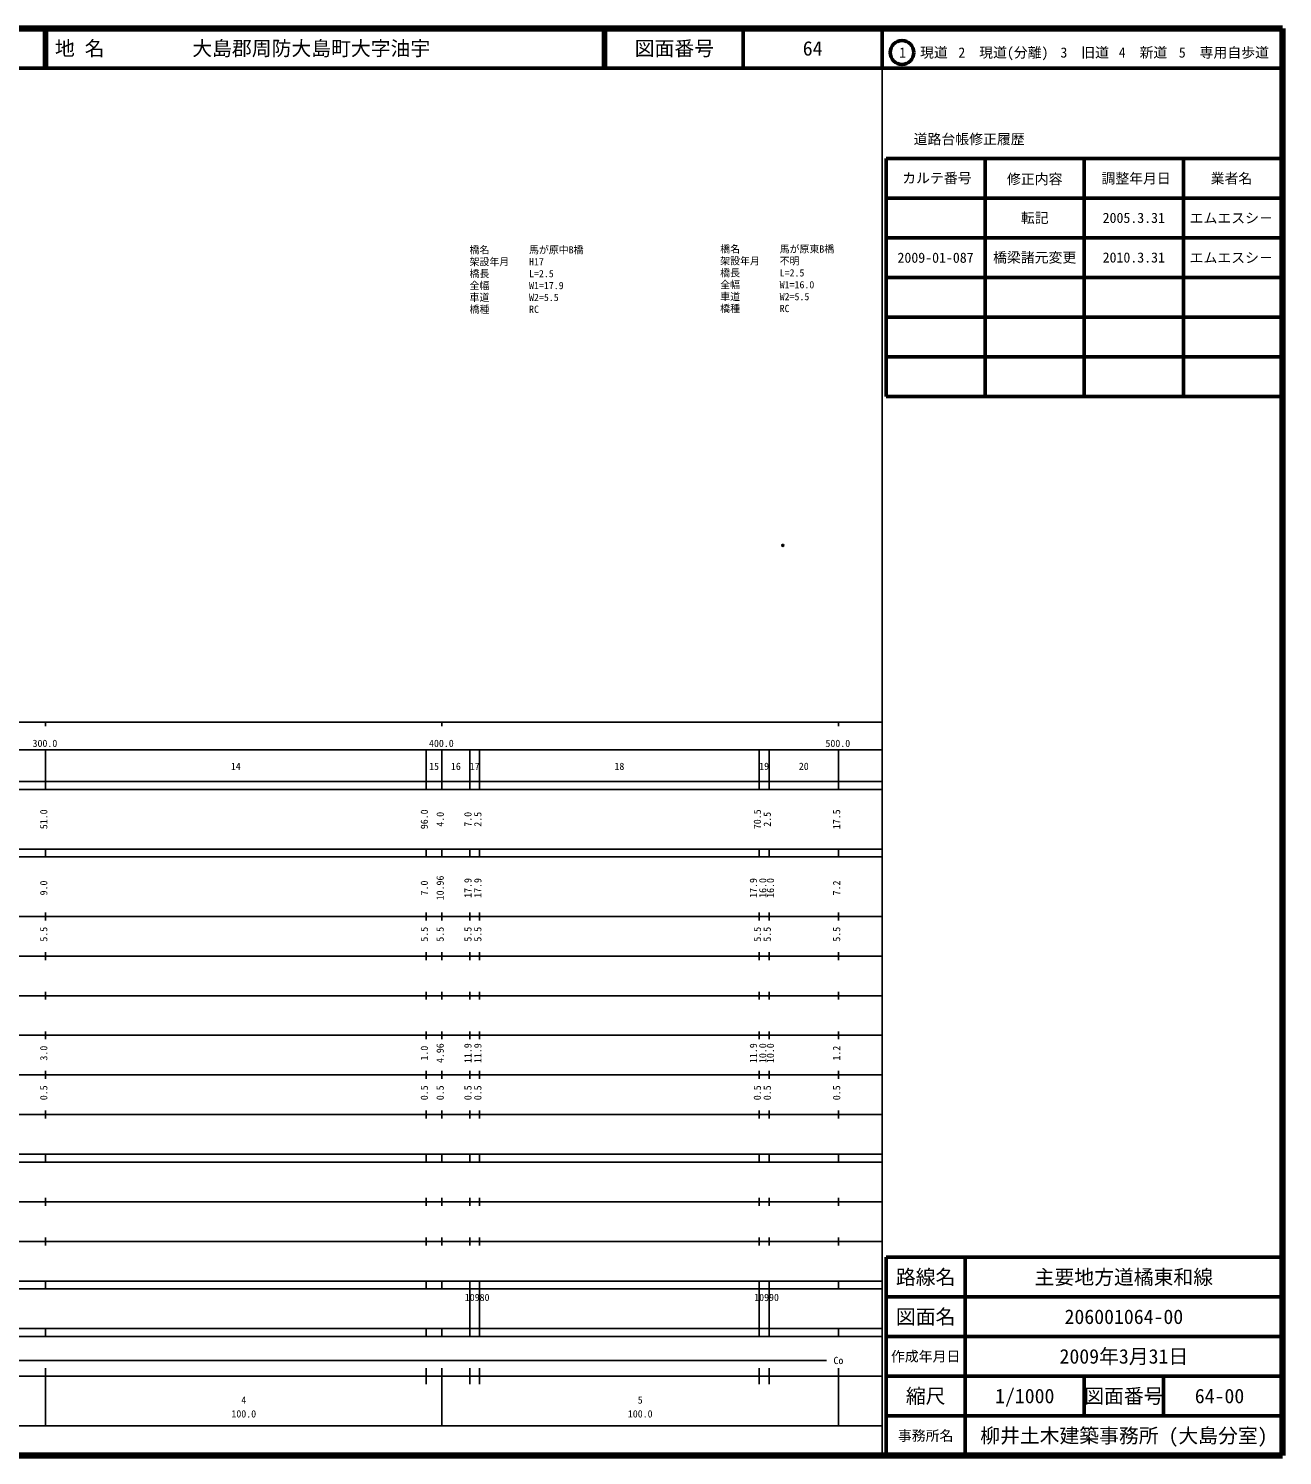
# Model space of a CAD drawing. Units: millimetres on the paper, with parts at other scales. Extents: x 40 to 680, y 20 to 380.
# Drawn here: x 363.7 to 680, y 20 to 380 of the extents above; entities that cross this region are included whole.
import ezdxf
from ezdxf.enums import TextEntityAlignment as Align

# ---------------------------------------------------------------- set-up
doc = ezdxf.new("R2010")
doc.units = ezdxf.units.MM
doc.header["$PDMODE"] = 32
doc.header["$PDSIZE"] = 0.5
for name, color, linetype in [('M-OTRS', 6, 'Continuous'), ('M-STR-HTXT', 7, 'Continuous'), ('M-TTL-TXT', 7, 'Continuous')]:
    doc.layers.add(name, color=color, linetype=linetype)
for name, color, linetype, lineweight in [('M-TTL', 2, 'Continuous', 140), ('M-TTL-BAND', 7, 'Continuous', 25), ('M-TTL-FRAM', 2, 'Continuous', 50), ('M-TTL-LINE', 7, 'Continuous', 50)]:
    doc.layers.add(name, color=color, linetype=linetype, lineweight=lineweight)
doc.styles.add('ＭＳ ゴシック', font='')
doc.styles.get('ＭＳ ゴシック').set_extended_font_data('MS Gothic')

msp = doc.modelspace()

# ---------------------------------------------------------------- linework, layer by layer
at = {"layer": 'M-OTRS'}
msp.add_point((553.955, 249.614), dxfattribs=at)
at = {"layer": 'M-TTL'}
for p, q in [((680, 380), (40, 380)), ((680, 20), (680, 380)), ((40, 20), (680, 20))]:
    msp.add_line(p, q, dxfattribs=at)
at = {"layer": 'M-TTL-BAND'}
for p, q in [((579, 20), (579, 370)), ((40, 205), (579, 205)), ((368, 205), (368, 204)), ((468, 205), (468, 204)), ((568, 205), (568, 204)), ((68, 198), (579, 198)), ((368, 188), (368, 198)), ((464, 188), (464, 198)), ((468, 188), (468, 198)), ((475, 188), (475, 198)), ((477.5, 188), (477.5, 198)), ((548, 188), (548, 198)), ((550.5, 188), (550.5, 198)), ((568, 188), (568, 198)), ((40, 190), (579, 190)), ((40, 188), (579, 188)), ((40, 173), (579, 173)), ((368, 171), (368, 173)), ((464, 171), (464, 173)), ((468, 171), (468, 173)), ((475, 171), (475, 173)), ((477.5, 171), (477.5, 173)), ((548, 171), (548, 173)), ((550.5, 171), (550.5, 173)), ((568, 171), (568, 173)), ((40, 171), (579, 171)), ((40, 156), (579, 156)), ((368, 155), (368, 157)), ((464, 155), (464, 157)), ((468, 155), (468, 157)), ((475, 155), (475, 157)), ((477.5, 155), (477.5, 157)), ((548, 155), (548, 157)), ((550.5, 155), (550.5, 157)), ((568, 155), (568, 157)), ((46, 146), (579, 146)), ((368, 145), (368, 147)), ((464, 145), (464, 147)), ((468, 145), (468, 147)), ((475, 145), (475, 147)), ((477.5, 145), (477.5, 147)), ((548, 145), (548, 147)), ((550.5, 145), (550.5, 147)), ((568, 145), (568, 147)), ((368, 135), (368, 137)), ((464, 135), (464, 137)), ((468, 135), (468, 137)), ((475, 135), (475, 137)), ((477.5, 135), (477.5, 137)), ((548, 135), (548, 137)), ((550.5, 135), (550.5, 137)), ((568, 135), (568, 137)), ((52, 136), (579, 136)), ((46, 126), (579, 126)), ((368, 125), (368, 127)), ((464, 125), (464, 127)), ((468, 125), (468, 127)), ((475, 125), (475, 127)), ((477.5, 125), (477.5, 127)), ((548, 125), (548, 127)), ((550.5, 125), (550.5, 127)), ((568, 125), (568, 127)), ((52, 116), (579, 116)), ((368, 115), (368, 117)), ((464, 115), (464, 117)), ((468, 115), (468, 117)), ((475, 115), (475, 117)), ((477.5, 115), (477.5, 117)), ((548, 115), (548, 117)), ((550.5, 115), (550.5, 117)), ((568, 115), (568, 117)), ((46, 106), (579, 106)), ((368, 105), (368, 107)), ((464, 105), (464, 107)), ((468, 105), (468, 107)), ((475, 105), (475, 107)), ((477.5, 105), (477.5, 107)), ((548, 105), (548, 107)), ((550.5, 105), (550.5, 107)), ((568, 105), (568, 107)), ((40, 96), (579, 96)), ((40, 94), (579, 94)), ((368, 94), (368, 96)), ((464, 94), (464, 96)), ((468, 94), (468, 96)), ((475, 94), (475, 96)), ((477.5, 94), (477.5, 96)), ((548, 94), (548, 96)), ((550.5, 94), (550.5, 96)), ((568, 94), (568, 96)), ((49, 84), (579, 84)), ((368, 83), (368, 85)), ((464, 83), (464, 85)), ((468, 83), (468, 85)), ((475, 83), (475, 85)), ((477.5, 83), (477.5, 85)), ((548, 83), (548, 85)), ((550.5, 83), (550.5, 85)), ((568, 83), (568, 85)), ((40, 74), (579, 74)), ((368, 73), (368, 75)), ((464, 73), (464, 75)), ((468, 73), (468, 75)), ((475, 73), (475, 75)), ((477.5, 73), (477.5, 75)), ((548, 73), (548, 75)), ((550.5, 73), (550.5, 75)), ((568, 73), (568, 75)), ((40, 64), (579, 64)), ((40, 62), (579, 62)), ((368, 62), (368, 64)), ((464, 62), (464, 64)), ((468, 62), (468, 64)), ((475, 62), (475, 64)), ((475, 52), (475, 62)), ((477.5, 62), (477.5, 64)), ((477.5, 52), (477.5, 62)), ((548, 62), (548, 64)), ((548, 52), (548, 62)), ((550.5, 62), (550.5, 64)), ((550.5, 52), (550.5, 62)), ((568, 62), (568, 64)), ((40, 52), (579, 52)), ((368, 50), (368, 52)), ((464, 50), (464, 52)), ((468, 50), (468, 52)), ((475, 50), (475, 52)), ((477.5, 50), (477.5, 52)), ((548, 50), (548, 52)), ((550.5, 50), (550.5, 52)), ((568, 50), (568, 52)), ((40, 50), (579, 50)), ((71, 44), (565, 44)), ((40, 40), (579, 40)), ((368, 27.5), (368, 42)), ((464, 38), (464, 42)), ((468, 27.5), (468, 42)), ((475, 38), (475, 42)), ((477.5, 38), (477.5, 42)), ((548, 38), (548, 42)), ((550.5, 38), (550.5, 42)), ((568, 27.5), (568, 42)), ((68, 27.5), (579, 27.5))]:
    msp.add_line(p, q, dxfattribs=at)
at = {"layer": 'M-TTL-FRAM'}
for p, q in [((580, 347.197), (580, 287.197)), ((580, 347.197), (680, 347.197)), ((580, 287.197), (680, 287.197)), ((680, 70), (580, 70)), ((580, 70), (580, 20))]:
    msp.add_line(p, q, dxfattribs=at)
at = {"layer": 'M-TTL-LINE'}
for p, q in [((367.75, 380), (367.75, 370)), ((368.25, 380), (368.25, 370)), ((508.747, 380), (508.747, 370)), ((509.247, 380), (509.247, 370)), ((543.997, 380), (543.997, 370)), ((579, 380), (579, 370)), ((40, 370), (680, 370)), ((605, 347.197), (605, 287.197)), ((630, 347.197), (630, 287.197)), ((655, 347.197), (655, 287.197)), ((580, 337.197), (680, 337.197)), ((580, 327.197), (680, 327.197)), ((580, 317.197), (680, 317.197)), ((580, 307.197), (680, 307.197)), ((580, 297.197), (680, 297.197)), ((600, 70), (600, 20)), ((680, 60), (580, 60)), ((680, 50), (580, 50)), ((680, 40), (580, 40)), ((630, 40), (630, 30)), ((650, 40), (650, 30)), ((680, 30), (580, 30))]:
    msp.add_line(p, q, dxfattribs=at)
msp.add_circle((584.031, 373.958), 3, dxfattribs=at)

# ---------------------------------------------------------------- texts
at = {"layer": 'M-STR-HTXT', "style": 'ＭＳ ゴシック'}
for s, p in [('橋名\u3000\u3000\u3000\u3000馬が原中B橋', (474.958, 322.703)), ('橋名\u3000\u3000\u3000\u3000馬が原東B橋', (538.178, 322.903)), ('架設年月\u3000\u3000H17', (474.958, 319.703)), ('架設年月\u3000\u3000不明', (538.178, 319.903)), ('橋長\u3000\u3000\u3000\u3000L=2.5', (474.958, 316.703)), ('橋長\u3000\u3000\u3000\u3000L=2.5', (538.178, 316.903)), ('全幅\u3000\u3000\u3000\u3000W1=17.9', (474.958, 313.703)), ('車道\u3000\u3000\u3000\u3000W2=5.5', (474.958, 310.703)), ('全幅\u3000\u3000\u3000\u3000W1=16.0', (538.178, 313.903)), ('車道\u3000\u3000\u3000\u3000W2=5.5', (538.178, 310.903)), ('橋種\u3000\u3000\u3000\u3000RC', (474.958, 307.703)), ('橋種\u3000\u3000\u3000\u3000RC', (538.178, 307.903))]:
    msp.add_text(s, height=1.833, dxfattribs=at).set_placement(p, align=Align.BOTTOM_LEFT)
at = {"layer": 'M-TTL-BAND', "style": 'ＭＳ ゴシック'}
for s, p in [('300.0', (367.844, 198.195)), ('400.0', (467.844, 198.195)), ('500.0', (567.844, 198.195)), ('14', (416, 192.405)), ('15', (466, 192.405)), ('16', (471.5, 192.405)), ('17', (476.25, 192.405)), ('18', (512.75, 192.405)), ('19', (549.25, 192.405)), ('20', (559.25, 192.405)), ('Co', (568, 42.5)), ('4', (418, 32.523)), ('5', (518, 32.523)), ('100.0', (418, 29.033)), ('100.0', (518, 29.033))]:
    msp.add_text(s, height=1.833, dxfattribs=at).set_placement(p, align=Align.BOTTOM_CENTER)
for s, p in [('51.0', (369, 180.5)), ('96.0', (465, 180.5)), ('4.0', (469, 180.5)), ('7.0', (476, 180.5)), ('2.5', (478.5, 180.5)), ('70.5', (549, 180.5)), ('2.5', (551.5, 180.5)), ('17.5', (569, 180.5)), ('10.96', (469, 163.174)), ('9.0', (369, 163.174)), ('7.0', (465, 163.174)), ('17.9', (476, 163.174)), ('17.9', (478.5, 163.174)), ('17.9', (548, 163.174)), ('16.0', (550.37, 163.174)), ('16.0', (552.3, 163.174)), ('7.2', (569, 163.174)), ('5.5', (369, 151.5)), ('5.5', (465, 151.5)), ('5.5', (469, 151.5)), ('5.5', (476, 151.5)), ('5.5', (478.5, 151.5)), ('5.5', (549, 151.5)), ('5.5', (551.5, 151.5)), ('5.5', (569, 151.5)), ('3.0', (369, 121.5)), ('1.0', (465, 121.5)), ('4.96', (469, 121.5)), ('11.9', (476, 121.5)), ('11.9', (478.5, 121.5)), ('11.9', (548, 121.5)), ('10.0', (550.37, 121.5)), ('10.0', (552.3, 121.5)), ('1.2', (569, 121.5)), ('0.5', (369, 111.5)), ('0.5', (465, 111.5)), ('0.5', (469, 111.5)), ('0.5', (476, 111.5)), ('0.5', (478.5, 111.5)), ('0.5', (549, 111.5)), ('0.5', (551.5, 111.5)), ('0.5', (569, 111.5))]:
    msp.add_text(s, height=1.833, rotation=90, dxfattribs=at).set_placement(p, align=Align.BOTTOM_CENTER)
for s, p in [('10980', (473.75, 58.405)), ('10990', (546.75, 58.405))]:
    msp.add_text(s, height=1.833, dxfattribs=at).set_placement(p, align=Align.BOTTOM_LEFT)
at = {"layer": 'M-TTL-TXT', "style": 'ＭＳ ゴシック'}
for s, p in [('地 名', (370.38, 375)), ('大島郡周防大島町大字油宇', (405.024, 375))]:
    msp.add_text(s, height=3.666, dxfattribs=at).set_placement(p, align=Align.MIDDLE_LEFT)
for s, height, p in [('図面番号', 3.666, (526.622, 375)), ('64', 3.666, (561.497, 375)), ('1\u3000現道', 2.566, (589.448, 373.958)), ('2\u3000現道(分離)', 2.566, (609.619, 373.958)), ('3\u3000旧道', 2.566, (630.121, 373.958)), ('4\u3000新道', 2.566, (644.824, 373.958)), ('5\u3000専用自歩道', 2.566, (665.228, 373.958)), ('道路台帳修正履歴', 2.566, (600.968, 352.113)), ('カルテ番号', 2.566, (592.839, 342.277)), ('修正内容', 2.566, (617.509, 342.023)), ('調整年月日', 2.566, (643.089, 342.197)), ('業者名', 2.566, (667.134, 342.197)), ('転記', 2.566, (617.5, 332.245)), ('2005.3.31', 2.566, (642.5, 332.245)), ('エムエスシ－', 2.566, (667.077, 332.189)), ('2009-01-087', 2.566, (592.5, 322.189)), ('橋梁諸元変更', 2.566, (617.5, 322.245)), ('2010.3.31', 2.566, (642.5, 322.245)), ('エムエスシ－', 2.566, (667.077, 322.189)), ('路線名', 3.666, (590, 65)), ('路線名', 3.666, (590, 65)), ('主要地方道橘東和線', 3.666, (640, 65)), ('図面名', 3.666, (590, 55)), ('図面名', 3.666, (590, 55)), ('206001064-00', 3.666, (640, 55)), ('2009年3月31日', 3.666, (640, 45)), ('作成年月日', 2.566, (590, 45)), ('作成年月日', 2.566, (590, 45)), ('縮尺', 3.666, (590, 35)), ('縮尺', 3.666, (590, 35)), ('1/1000', 3.666, (615, 35)), ('図面番号', 3.666, (640, 35)), ('図面番号', 3.666, (640, 35)), ('64-00', 3.666, (664.125, 35)), ('事務所名', 2.566, (590, 25)), ('事務所名', 2.566, (590, 25)), ('柳井土木建築事務所 (大島分室)', 3.666, (640, 25))]:
    msp.add_text(s, height=height, dxfattribs=at).set_placement(p, align=Align.MIDDLE_CENTER)

doc.saveas('drawing.dxf')
